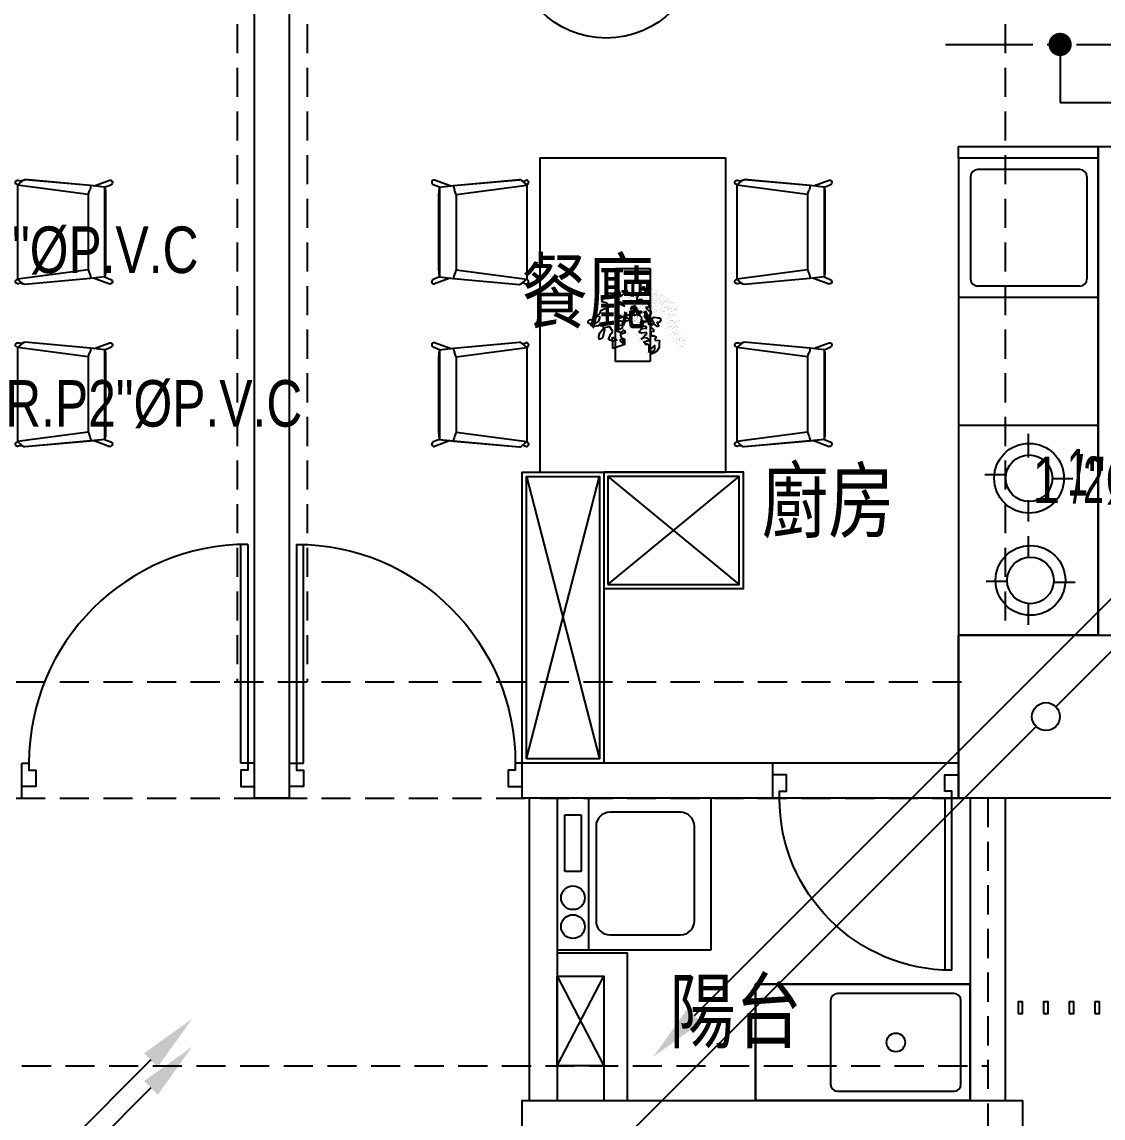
# Model space of a CAD drawing. Header units: millimetres. Extents: x 98197 to 106565, y 53890 to 60222.
# Drawn here: x 100224.7 to 100689.2, y 56218.1 to 56689 of the extents above; entities that cross this region are included whole.
import ezdxf

# ---------------------------------------------------------------- set-up
doc = ezdxf.new("R2010")
doc.units = ezdxf.units.MM
doc.header["$LTSCALE"] = 50
doc.header["$MEASUREMENT"] = 0
doc.linetypes.add('CENTER2', pattern=[1.125, 0.75, -0.125, 0.125, -0.125])
doc.linetypes.add('HIDDEN', pattern=[0.375, 0.25, -0.125])
doc.layers.get('0').update_dxf_attribs({"color": 8, "linetype": 'CONTINUOUS'})
for name, color, linetype in [('00', 7, 'HIDDEN'), ('35', 4, 'CENTER2'), ('36雨排水', 3, 'CONTINUOUS'), ('furniture', 55, 'CONTINUOUS')]:
    doc.layers.add(name, color=color, linetype=linetype)
doc.styles.add('CHINA', font='c2', dxfattribs={"bigfont": 'china'})
doc.styles.add('NOTHING', font='c2.shx', dxfattribs={"bigfont": 'china.shx'})

# ---------------------------------------------------------------- blocks, each defined once
blk = doc.blocks.new('1111111')
at = {"layer": '36雨排水', "linetype": 'Continuous'}
for p, q in [((4902.82, 3830.25), (4712.61, 3640.04)), ((4842.71, 3770.15), (4920.5, 3770.15)), ((4513.91, 3441.34), (4704.12, 3631.56))]:
    blk.add_line(p, q, dxfattribs=at)
at = {"layer": '36雨排水', "linetype": 'Continuous', "const_width": 5}
blk.add_lwpolyline([(4840.21, 3770.15, 1), (4845.21, 3770.15, 1)], format="xyb", close=True, dxfattribs=at)
at = {"layer": '36雨排水', "linetype": 'Continuous'}
blk.add_circle((4708.36, 3635.8), 6, dxfattribs=at)
for points in [[(4899.87, 3833.2), (4905.76, 3827.31), (4920.5, 3847.93)], [(4516.86, 3438.4), (4510.96, 3444.29), (4496.23, 3423.67)]]:
    blk.add_solid(points, dxfattribs=at)
at = {"layer": '36雨排水', "linetype": 'Continuous', "style": 'CHINA', "width": 0.8}
blk.add_text('R.P2"%%CP.V.C', height=20, dxfattribs=at).set_placement((4926.16, 3760.37))
blk = doc.blocks.new('6546786')
at = {"layer": '36雨排水', "color": 1, "linetype": 'Continuous'}
for p, q in [((95130.6, 56626.67), (94940.39, 56436.46)), ((95070.5, 56566.56), (95148.28, 56566.56)), ((94741.69, 56237.76), (94931.91, 56427.97))]:
    blk.add_line(p, q, dxfattribs=at)
at = {"layer": '36雨排水', "color": 1, "linetype": 'Continuous', "const_width": 5}
blk.add_lwpolyline([(95068, 56566.56, 1), (95073, 56566.56, 1)], format="xyb", close=True, dxfattribs=at)
at = {"layer": '36雨排水', "color": 1, "linetype": 'Continuous'}
blk.add_circle((94936.15, 56432.22), 6, dxfattribs=at)
for points in [[(95127.66, 56629.62), (95133.55, 56623.72), (95148.28, 56644.35)], [(94744.64, 56234.82), (94738.75, 56240.71), (94724.02, 56220.08)]]:
    blk.add_solid(points, dxfattribs=at)
at = {"layer": '36雨排水', "color": 1, "linetype": 'Continuous', "style": 'CHINA', "width": 0.8}
blk.add_text('A.P2"%%CP.V.C', height=20, dxfattribs=at).set_placement((95153.94, 56556.79))
blk = doc.blocks.new('535453')
at = {"layer": '36雨排水', "linetype": 'Continuous'}
for p, q in [((64954.58, 13976.81), (64764.37, 13786.59)), ((64894.48, 13916.7), (64972.26, 13916.7)), ((64565.68, 13587.9), (64755.89, 13778.11))]:
    blk.add_line(p, q, dxfattribs=at)
at = {"layer": '36雨排水', "color": 3, "linetype": 'Continuous'}
for p, q in [((64954.58, 13964.81), (64764.37, 13774.59)), ((64871.48, 13881.7), (64972.26, 13881.7)), ((64565.68, 13575.9), (64755.89, 13766.11))]:
    blk.add_line(p, q, dxfattribs=at)
at = {"layer": '36雨排水', "linetype": 'Continuous', "const_width": 5}
blk.add_lwpolyline([(64891.98, 13916.7, 1), (64896.98, 13916.7, 1)], format="xyb", close=True, dxfattribs=at)
at = {"layer": '36雨排水', "color": 3, "linetype": 'Continuous', "const_width": 5}
blk.add_lwpolyline([(64868.98, 13881.7, 1), (64873.98, 13881.7, 1)], format="xyb", close=True, dxfattribs=at)
at = {"layer": '36雨排水', "linetype": 'Continuous'}
blk.add_circle((64760.13, 13782.35), 6, dxfattribs=at)
at = {"layer": '36雨排水', "color": 3, "linetype": 'Continuous'}
blk.add_circle((64760.13, 13770.35), 6, dxfattribs=at)
at = {"layer": '36雨排水', "linetype": 'Continuous'}
for points in [[(64951.64, 13979.75), (64957.53, 13973.86), (64972.26, 13994.48)], [(64568.62, 13584.95), (64562.73, 13590.84), (64548, 13570.22)]]:
    blk.add_solid(points, dxfattribs=at)
at = {"layer": '36雨排水', "color": 3, "linetype": 'Continuous'}
for points in [[(64951.64, 13967.75), (64957.53, 13961.86), (64972.26, 13982.48)], [(64568.62, 13572.95), (64562.73, 13578.84), (64548, 13558.22)]]:
    blk.add_solid(points, dxfattribs=at)
at = {"layer": '36雨排水', "color": 1, "linetype": 'Continuous', "style": 'CHINA', "width": 0.8}
for s, p in [('(消防箱排水管)', (65101.72, 13906.2)), ('(消防撒水排水管)', (65101.72, 13871.2))]:
    blk.add_text(s, height=25, dxfattribs=at).set_placement(p)
at = {"layer": '36雨排水', "linetype": 'Continuous', "style": 'CHINA', "width": 0.8}
for p in [(64977.92, 13906.92), (64977.92, 13871.92)]:
    blk.add_text('R.P2"%%CP.V.C', height=20, dxfattribs=at).set_placement(p)
blk = doc.blocks.new('*U42', base_point=(556940.24, 45415.43))
for p, q in [((556890.24, 45422.93), (556890.24, 45407.93)), ((556990.24, 45422.93), (556990.24, 45407.93)), ((556893.24, 45313.93), (556893.24, 45407.93)), ((556893.24, 45407.93), (556896.24, 45407.93)), ((556896.24, 45407.93), (556896.24, 45313.93))]:
    blk.add_line(p, q)
for points in [[(556890.24, 45407.93), (556893.24, 45407.93), (556893.24, 45410.93), (556896.24, 45410.93), (556896.24, 45417.93), (556890.24, 45417.93)], [(556990.24, 45407.93), (556987.24, 45407.93), (556987.24, 45410.93), (556984.24, 45410.93), (556984.24, 45417.93), (556990.24, 45417.93)]]:
    blk.add_lwpolyline(points)
blk.add_arc((556893.24, 45407.93), 94, -90, 0)
blk = doc.blocks.new('*U43', base_point=(557135.24, 45415.43))
for p, q in [((557169.24, 45422.93), (557169.24, 45496.93)), ((557172.24, 45496.93), (557172.24, 45422.93)), ((557095.24, 45407.93), (557095.24, 45422.93)), ((557169.24, 45422.93), (557095.24, 45422.93)), ((557172.24, 45422.93), (557169.24, 45422.93)), ((557175.24, 45407.93), (557175.24, 45422.93)), ((557175.24, 45407.93), (557095.24, 45407.93))]:
    blk.add_line(p, q)
for points in [[(557095.24, 45422.93), (557098.24, 45422.93), (557098.24, 45419.93), (557101.24, 45419.93), (557101.24, 45412.93), (557095.24, 45412.93)], [(557175.24, 45422.93), (557172.24, 45422.93), (557172.24, 45419.93), (557169.24, 45419.93), (557169.24, 45412.93), (557175.24, 45412.93)]]:
    blk.add_lwpolyline(points)
blk.add_arc((557172.24, 45422.93), 74, 90, 180)
blk = doc.blocks.new('A$C7FF613AF')
at = {"layer": 'furniture'}
for p, q in [((5.33, 109.63), (-9.67, 109.63)), ((-9.67, 109.63), (-9.67, 69.63)), ((5.33, 69.63), (5.33, 109.63)), ((-12.31, 99.21), (-12.31, 99.21)), ((-12.29, 99.82), (-12.29, 99.82)), ((-10.52, 100.04), (-10.52, 100.04)), ((-10.49, 101.16), (-10.49, 101.16)), ((-10.38, 101.27), (-10.38, 101.27)), ((-10.1, 99.77), (-10.1, 99.77)), ((-9.74, 99.8), (-9.74, 99.8)), ((-9.49, 100.25), (-9.49, 100.25)), ((-8.53, 102.37), (-8.78, 100.31)), ((-8.78, 100.31), (-5.96, 100.49)), ((-8.65, 98.91), (-8.65, 98.91)), ((-7.4, 99.06), (-8.53, 102.37)), ((-7.41, 100.04), (-7.41, 100.04)), ((-6.9, 102.06), (-7.4, 99.06)), ((-7.29, 99.09), (-7.29, 99.09)), ((-7.04, 99.9), (-7.04, 99.9)), ((-6.99, 99.78), (-6.99, 99.78)), ((-5.96, 100.49), (-6.9, 102.06)), ((-6.77, 99.16), (-6.77, 99.16)), ((-5.95, 99.27), (-5.95, 99.27)), ((-4.6, 99.44), (-4.6, 99.44)), ((-4.44, 99.25), (-4.44, 99.25)), ((-4.42, 99.93), (-4.42, 99.93)), ((-4.3, 100.05), (-4.3, 100.05)), ((-4.25, 99.08), (-4.25, 99.08)), ((-4.07, 99.51), (-4.07, 99.51)), ((-3.87, 99.78), (-3.87, 99.78)), ((-3.26, 99.62), (-3.26, 99.62)), ((-2.6, 98.04), (-3.09, 99.32)), ((-3.09, 99.32), (-2.85, 98.68)), ((-3.07, 99), (-3.07, 99)), ((0.2, 99.5), (-1.26, 99.14)), ((-1.26, 99.14), (-1.26, 97.98)), ((0.5, 100.3), (0.2, 99.5)), ((2.63, 100.05), (0.5, 100.3)), ((1.72, 98.96), (2.63, 100.05)), ((3.12, 97.5), (1.72, 98.96)), ((3.79, 100.05), (3.3, 98.53)), ((5.56, 99.44), (3.79, 100.05)), ((5.74, 98.35), (5.56, 99.44)), ((6.59, 99.02), (5.74, 98.35)), ((8.42, 99.08), (6.59, 99.02)), ((8.6, 98.41), (8.42, 99.08)), ((-19.82, 94.85), (-19.82, 94.85)), ((-19.47, 94.86), (-19.47, 94.86)), ((-19.3, 94.92), (-19.3, 94.92)), ((-19.28, 94.69), (-19.28, 94.69)), ((-18.69, 94.91), (-18.69, 94.91)), ((-18.49, 95.03), (-18.49, 95.03)), ((-18.25, 95.01), (-18.25, 95.01)), ((-17.83, 94.74), (-17.83, 94.74)), ((-17.49, 95.83), (-17.49, 95.83)), ((-17.46, 96.65), (-17.46, 96.65)), ((-17.13, 95.2), (-17.13, 95.2)), ((-17.12, 96.28), (-17.12, 96.28)), ((-16.61, 95.27), (-16.61, 95.27)), ((-16.46, 95.74), (-16.46, 95.74)), ((-16.28, 95.57), (-16.28, 95.57)), ((-16.14, 96.87), (-16.14, 96.87)), ((-16.08, 94.94), (-16.08, 94.94)), ((-15.8, 95.38), (-15.8, 95.38)), ((-15.52, 97.25), (-15.52, 97.25)), ((-15.41, 94.78), (-15.41, 94.78)), ((-15.14, 95.02), (-15.14, 95.02)), ((-14.85, 97.86), (-14.85, 97.86)), ((-14.84, 98.09), (-14.84, 98.09)), ((-14.81, 98.79), (-14.81, 98.79)), ((-14.79, 95.93), (-14.79, 95.93)), ((-14.72, 94.75), (-14.72, 94.75)), ((-14.45, 97.53), (-14.45, 97.53)), ((-14.44, 95.56), (-14.44, 95.56)), ((-14.03, 98.2), (-14.03, 98.2)), ((-14, 96.29), (-14, 96.29)), ((-13.92, 95.63), (-13.92, 95.63)), ((-13.64, 98.78), (-13.64, 98.78)), ((-13.58, 96.85), (-13.58, 96.85)), ((-13.52, 94.93), (-13.52, 94.93)), ((-13.45, 96.62), (-13.45, 96.62)), ((-13.27, 96.45), (-13.27, 96.45)), ((-13.11, 95.73), (-13.11, 95.73)), ((-12.83, 97.53), (-12.83, 97.53)), ((-12.67, 98.38), (-12.67, 98.38)), ((-12.41, 97.26), (-12.41, 97.26)), ((-12.4, 95.65), (-12.4, 95.65)), ((-12.23, 97.89), (-12.23, 97.89)), ((-12.17, 95.96), (-12.17, 95.96)), ((-12.15, 98.45), (-12.15, 98.45)), ((-12.02, 95.02), (-12.02, 95.02)), ((-11.75, 95.91), (-11.75, 95.91)), ((-11.7, 98.8), (-11.7, 98.8)), ((-11.6, 94.76), (-11.6, 94.76)), ((-11.44, 98.41), (-11.44, 98.41)), ((-11.4, 94.74), (-11.4, 94.74)), ((-11.34, 98.56), (-11.34, 98.56)), ((-11.23, 95.98), (-11.23, 95.98)), ((-11.22, 94.57), (-11.22, 94.57)), ((-10.94, 98.88), (-10.94, 98.88)), ((-10.89, 96.29), (-10.89, 96.29)), ((-10.88, 96.95), (-10.88, 96.95)), ((-10.82, 95.02), (-10.82, 95.02)), ((-10.45, 97.5), (-10.45, 97.5)), ((-10.41, 96.09), (-10.41, 96.09)), ((-10.26, 97.33), (-10.26, 97.33)), ((-9.98, 98.74), (-9.98, 98.74)), ((-9.72, 97.53), (-9.72, 97.53)), ((-9.67, 97.88), (-9.67, 97.88)), ((-9.61, 95.95), (-9.61, 95.95)), ((-9.46, 98.8), (-9.46, 98.8)), ((-8.64, 94.76), (-9.43, 92.93)), ((-9.39, 96.53), (-9.39, 96.53)), ((-9.29, 97.27), (-9.29, 97.27)), ((-9.06, 96.27), (-9.06, 96.27)), ((-8.91, 95.03), (-8.91, 95.03)), ((-7.3, 94.69), (-8.64, 94.76)), ((-8.58, 98.8), (-8.58, 98.8)), ((-8.54, 96.34), (-8.54, 96.34)), ((-8.49, 94.76), (-8.49, 94.76)), ((-8.4, 95.62), (-8.4, 95.62)), ((-8.26, 96.98), (-8.26, 96.98)), ((-8.21, 95.45), (-8.21, 95.45)), ((-8.2, 95.06), (-8.2, 95.06)), ((-7.78, 96.3), (-7.78, 96.3)), ((-7.72, 96.44), (-7.72, 96.44)), ((-7.44, 98.37), (-7.44, 98.37)), ((-7.34, 94.65), (-7.34, 94.65)), ((-6.38, 94.88), (-7.3, 94.69)), ((-7.26, 98.21), (-7.26, 98.21)), ((-6.97, 97.97), (-6.97, 97.97)), ((-6.08, 96.28), (-6.5, 95.55)), ((-6.5, 95.55), (-6.38, 94.88)), ((-6.39, 97.41), (-6.39, 97.41)), ((-6.18, 97.27), (-6.18, 97.27)), ((-5.16, 96.4), (-6.08, 96.28)), ((-5.84, 96.69), (-5.84, 96.69)), ((-5.79, 95.04), (-5.79, 95.04)), ((-5.77, 98.9), (-5.77, 98.9)), ((-5.7, 96.97), (-5.7, 96.97)), ((-5.64, 95.05), (-5.64, 95.05)), ((-5.47, 98.81), (-5.47, 98.81)), ((-5.39, 96.5), (-5.39, 96.5)), ((-5.37, 94.77), (-5.37, 94.77)), ((-5.21, 96.33), (-5.21, 96.33)), ((-3.88, 96.09), (-5.16, 96.4)), ((-5.03, 96.8), (-5.03, 96.8)), ((-4.92, 94.22), (-4.92, 94.22)), ((-4.66, 96.3), (-4.66, 96.3)), ((-2.85, 98.68), (-4.43, 97.56)), ((-4.43, 97.56), (-3.82, 96.95)), ((-4.36, 98.01), (-4.36, 98.01)), ((-4.34, 95.53), (-4.34, 95.53)), ((-4.29, 96.08), (-4.29, 96.08)), ((-4.11, 94.33), (-4.11, 94.33)), ((-3.82, 96.95), (-3.88, 96.09)), ((-3.67, 96.98), (-3.67, 96.98)), ((-3.49, 97.55), (-3.49, 97.55)), ((-3.38, 98.29), (-3.38, 98.29)), ((-3.15, 97.04), (-3.15, 97.04)), ((-3.07, 97.28), (-3.07, 97.28)), ((-3, 97.07), (-3, 97.07)), ((-2.94, 95.14), (-2.94, 95.14)), ((-1.26, 97.98), (-2.6, 98.04)), ((-2.39, 97.37), (-2.39, 97.37)), ((-2.34, 97.15), (-2.34, 97.15)), ((-2.2, 97.21), (-2.2, 97.21)), ((-1.8, 97.99), (-1.8, 97.99)), ((-1.73, 96.07), (-1.73, 96.07)), ((-1.55, 96.31), (-1.55, 96.31)), ((-1.33, 96.41), (-1.33, 96.41)), ((-0.98, 97.33), (-0.98, 97.33)), ((-0.46, 97.4), (-0.46, 97.4)), ((-0.39, 97.1), (-0.39, 97.1)), ((1.27, 93.54), (3.07, 95.27)), ((5.02, 95.16), (1.27, 93.54)), ((3.07, 95.27), (4.9, 93.41)), ((3.3, 98.53), (3.12, 97.5)), ((3.71, 93.23), (5.02, 95.16)), ((7.75, 93.54), (9.09, 94.88)), ((8.12, 96.7), (8.6, 98.41)), ((8.79, 97.19), (8.12, 96.7)), ((10.68, 96.64), (8.79, 97.19)), ((9.09, 94.88), (11.22, 95.36)), ((11.22, 95.36), (10.68, 96.64)), ((-21.07, 92.1), (-21.07, 92.1)), ((-20.56, 92.5), (-20.56, 92.5)), ((-20.42, 92.11), (-20.42, 92.11)), ((-20.26, 92.2), (-20.26, 92.2)), ((-20.24, 91.94), (-20.24, 91.94)), ((-20.15, 89.63), (-20.15, 89.63)), ((-20.14, 92.23), (-20.14, 92.23)), ((-19.92, 91.99), (-19.92, 91.99)), ((-19.86, 90.06), (-19.86, 90.06)), ((-19.75, 90), (-19.75, 90)), ((-19.37, 91.14), (-19.37, 91.14)), ((-19.34, 89.74), (-19.34, 89.74)), ((-19.33, 89.73), (-19.33, 89.73)), ((-18.9, 92.38), (-18.9, 92.38)), ((-18.63, 92.98), (-18.63, 92.98)), ((-18.62, 91.27), (-18.62, 91.27)), ((-18.57, 91.05), (-18.57, 91.05)), ((-18.41, 93.9), (-18.41, 93.9)), ((-18.38, 92.45), (-18.38, 92.45)), ((-18.37, 90.23), (-18.37, 90.23)), ((-18.19, 90.06), (-18.19, 90.06)), ((-17.98, 89.91), (-17.98, 89.91)), ((-17.57, 92.56), (-17.57, 92.56)), ((-17.46, 89.98), (-17.46, 89.98)), ((-17.44, 92.51), (-17.44, 92.51)), ((-17.42, 93.9), (-17.42, 93.9)), ((-17.42, 92.99), (-17.42, 92.99)), ((-17.36, 91.98), (-17.36, 91.98)), ((-17.3, 90.05), (-17.3, 90.05)), ((-17.23, 92.82), (-17.23, 92.82)), ((-17.02, 92.24), (-17.02, 92.24)), ((-16.31, 93.78), (-16.31, 93.78)), ((-16.21, 92.74), (-16.21, 92.74)), ((-16.01, 93.01), (-16.01, 93.01)), ((-15.95, 91.09), (-15.95, 91.09)), ((-15.69, 92.81), (-15.69, 92.81)), ((-15.5, 91.27), (-15.5, 91.27)), ((-15.37, 91.11), (-15.37, 91.11)), ((-14.88, 92.91), (-14.88, 92.91)), ((-14.72, 94), (-14.72, 94)), ((-14.66, 92.07), (-14.66, 92.07)), ((-14.41, 93.86), (-14.41, 93.86)), ((-14.33, 92.51), (-14.33, 92.51)), ((-14.23, 93.69), (-14.23, 93.69)), ((-12.39, 91.28), (-12.39, 91.28)), ((-12.36, 91.99), (-12.36, 91.99)), ((-12.18, 93.27), (-12.18, 93.27)), ((-12.18, 91.82), (-12.18, 91.82)), ((-12.11, 94.04), (-12.11, 94.04)), ((-12.04, 92.11), (-12.04, 92.11)), ((-11.31, 91.02), (-11.31, 91.02)), ((-11.26, 90.8), (-11.26, 90.8)), ((-11.22, 92.52), (-11.22, 92.52)), ((-10.83, 93.45), (-10.83, 93.45)), ((-10.79, 92.25), (-10.79, 92.25)), ((-10.75, 93.1), (-10.75, 93.1)), ((-10.69, 91.17), (-10.69, 91.17)), ((-10.35, 93.77), (-10.35, 93.77)), ((-10.31, 93.51), (-10.31, 93.51)), ((-9.79, 91.65), (-10.1, 90.37)), ((-10.1, 90.37), (-9.12, 89.64)), ((-10.08, 93.79), (-10.08, 93.79)), ((-9.9, 90.98), (-9.9, 90.98)), ((-9.06, 91.53), (-9.79, 91.65)), ((-9.55, 94.02), (-9.55, 94.02)), ((-9.49, 93.62), (-9.49, 93.62)), ((-9.48, 92.1), (-9.48, 92.1)), ((-9.43, 92.93), (-7.54, 92.93)), ((-9.42, 90.17), (-9.42, 90.17)), ((-9.38, 91.05), (-9.38, 91.05)), ((-9.35, 92.86), (-9.35, 92.86)), ((-9.28, 91.28), (-9.28, 91.28)), ((-9.12, 89.64), (-9.25, 88.73)), ((-9.17, 92.69), (-9.17, 92.69)), ((-7.54, 92.93), (-9.06, 91.53)), ((-8.57, 91.15), (-8.57, 91.15)), ((-8.3, 91.9), (-8.3, 91.9)), ((-8.14, 93.13), (-8.14, 93.13)), ((-8.13, 93.8), (-8.13, 93.8)), ((-8.1, 92.53), (-8.1, 92.53)), ((-8.07, 91.2), (-8.07, 91.2)), ((-7.42, 89.76), (-7.78, 88.42)), ((-7.68, 92.26), (-7.68, 92.26)), ((-7.61, 93.87), (-7.61, 93.87)), ((-7.17, 88.91), (-7.42, 89.76)), ((-7.3, 90.98), (-7.3, 90.98)), ((-7.21, 91.33), (-7.21, 91.33)), ((-7.12, 90.82), (-7.12, 90.82)), ((-6.97, 93.79), (-6.97, 93.79)), ((-6.85, 94.12), (-6.85, 94.12)), ((-6.8, 93.98), (-6.8, 93.98)), ((-6.78, 92.19), (-6.78, 92.19)), ((-6.69, 91.4), (-6.69, 91.4)), ((-6.35, 93.74), (-6.35, 93.74)), ((-6.25, 90.02), (-6.25, 90.02)), ((-6.16, 93.57), (-6.16, 93.57)), ((-6.16, 91.29), (-6.16, 91.29)), ((-5.59, 91.53), (-6.02, 90.74)), ((-6.02, 90.74), (-2.54, 89.34)), ((-5.88, 91.51), (-5.88, 91.51)), ((-4.19, 90.49), (-5.59, 91.53)), ((-5.58, 93.12), (-5.58, 93.12)), ((-5.51, 91.19), (-5.51, 91.19)), ((-5.44, 94.15), (-5.44, 94.15)), ((-5.29, 92.77), (-5.29, 92.77)), ((-5.16, 89.46), (-4.19, 90.49)), ((-4.99, 92.53), (-4.99, 92.53)), ((-4.57, 92.26), (-4.57, 92.26)), ((-4.52, 91.69), (-4.52, 91.69)), ((-4.3, 91.86), (-4.3, 91.86)), ((-4.23, 94.15), (-4.23, 94.15)), ((-4.18, 90.03), (-4.18, 90.03)), ((-4.17, 92.23), (-4.17, 92.23)), ((-4.11, 91.69), (-4.11, 91.69)), ((-4.1, 90.3), (-4.1, 90.3)), ((-4, 91.75), (-4, 91.75)), ((-3.85, 93.8), (-3.85, 93.8)), ((-2.67, 90.62), (-3.76, 93.17)), ((-3.76, 93.17), (-1.02, 89.89)), ((-3.24, 90.9), (-3.24, 90.9)), ((-3.19, 91.86), (-3.19, 91.86)), ((-3.05, 91.3), (-3.05, 91.3)), ((-2.88, 93.22), (-2.88, 93.22)), ((-2.81, 91.29), (-2.81, 91.29)), ((-2.79, 91.89), (-1.75, 93.42)), ((-2.54, 89.34), (-2.79, 91.89)), ((-1.2, 92.2), (-2.67, 90.62)), ((-1.87, 92.54), (-1.87, 92.54)), ((-1.83, 92.04), (-1.83, 92.04)), ((-1.75, 93.42), (-1.2, 92.2)), ((-1.61, 92.21), (-1.61, 92.21)), ((-1.55, 90.29), (-1.55, 90.29)), ((-1.45, 92.27), (-1.45, 92.27)), ((-1.31, 92.11), (-1.31, 92.11)), ((-1.29, 92.74), (-1.29, 92.74)), ((-1.11, 92.57), (-1.11, 92.57)), ((-1.07, 90.03), (-1.07, 90.03)), ((-1.02, 89.89), (5.38, 87.57)), ((-0.91, 89.57), (-0.91, 89.57)), ((-0.64, 89.76), (-0.64, 89.76)), ((-0.5, 92.22), (-0.5, 92.22)), ((-0.39, 89.64), (-0.39, 89.64)), ((-0.24, 91.77), (-0.24, 91.77)), ((-0.2, 91.32), (-0.2, 91.32)), ((0.07, 91.3), (0.07, 91.3)), ((0.43, 89.75), (0.43, 89.75)), ((0.76, 90.86), (0.76, 90.86)), ((0.94, 90.69), (0.94, 90.69)), ((1.16, 90.38), (1.16, 90.38)), ((2.31, 90), (2.31, 90)), ((2.47, 89.77), (2.47, 89.77)), ((3.12, 90.1), (3.12, 90.1)), ((4.52, 91.41), (3.71, 93.23)), ((3.91, 89.46), (4.64, 90.19)), ((4.9, 93.41), (4.52, 91.41)), ((4.64, 90.19), (4.71, 86.66)), ((8.67, 92.44), (7.75, 93.54)), ((10.07, 92.26), (8.67, 92.44)), ((11.41, 91.77), (10.07, 92.26)), ((11.89, 90.49), (11.41, 91.77)), ((13.3, 89.22), (11.89, 90.49)), ((11.89, 88.73), (14.7, 89.7)), ((14.7, 89.7), (14.12, 87.48)), ((-22.06, 87.49), (-22.06, 87.49)), ((-21.92, 86.81), (-21.92, 86.81)), ((-21.63, 87.22), (-21.63, 87.22)), ((-21.25, 84.99), (-21.25, 84.99)), ((-21.14, 87.1), (-21.14, 87.1)), ((-21.11, 86.91), (-21.11, 86.91)), ((-21.08, 85.17), (-21.08, 85.17)), ((-20.12, 86.25), (-20.12, 86.25)), ((-19.75, 87.09), (-19.75, 87.09)), ((-19.73, 86.21), (-19.73, 86.21)), ((-19.33, 87.47), (-19.33, 87.47)), ((-19.23, 87.16), (-19.23, 87.16)), ((-19.15, 87.31), (-19.15, 87.31)), ((-18.94, 87.5), (-18.94, 87.5)), ((-18.52, 87.23), (-18.52, 87.23)), ((-18.5, 89.13), (-18.5, 89.13)), ((-18.44, 87.2), (-18.44, 87.2)), ((-18.42, 87.27), (-18.42, 87.27)), ((-18.28, 86.51), (-18.28, 86.51)), ((-18.13, 84.99), (-18.13, 84.99)), ((-17.81, 88.76), (-17.81, 88.76)), ((-17.49, 84.8), (-17.49, 84.8)), ((-17.32, 89.26), (-17.32, 89.26)), ((-17.24, 88.12), (-17.24, 88.12)), ((-17.17, 86.2), (-17.17, 86.2)), ((-17, 86.26), (-17, 86.26)), ((-13.91, 88.47), (-14.17, 87.31)), ((-14.17, 87.31), (-13.5, 86.38)), ((-12.98, 88.47), (-13.91, 88.47)), ((-13.85, 87.87), (-13.85, 87.87)), ((-12.93, 85.62), (-13.53, 85.02)), ((-13.53, 85.02), (-12.69, 84.55)), ((-13.5, 86.38), (-12.46, 86.66)), ((-13.27, 87.22), (-13.27, 87.22)), ((-13.2, 85.29), (-13.2, 85.29)), ((-13.03, 87.98), (-13.03, 87.98)), ((-11.27, 88.78), (-12.98, 88.47)), ((-12.46, 86.66), (-12.93, 85.62)), ((-12.92, 85.4), (-12.92, 85.4)), ((-12.71, 87.51), (-12.71, 87.51)), ((-12.69, 84.55), (-11.7, 85.48)), ((-12.29, 87.24), (-12.29, 87.24)), ((-12.26, 88.26), (-12.26, 88.26)), ((-12.11, 85.51), (-12.11, 85.51)), ((-11.92, 88.25), (-11.92, 88.25)), ((-11.85, 86.33), (-11.85, 86.33)), ((-11.7, 85.48), (-11.01, 86.07)), ((-11.67, 88.16), (-11.67, 88.16)), ((-11.58, 88.78), (-11.58, 88.78)), ((-10.46, 87.51), (-11.32, 86.11)), ((-11.32, 86.11), (-10.34, 85.32)), ((-9.63, 87.91), (-11.27, 88.78)), ((-11.27, 87.35), (-11.27, 87.35)), ((-11.15, 88.22), (-11.15, 88.22)), ((-11.08, 87.18), (-11.08, 87.18)), ((-11.01, 86.07), (-10.15, 85.78)), ((-10.77, 86.27), (-10.77, 86.27)), ((-10.74, 87.69), (-9.63, 87.91)), ((-9.63, 86.28), (-10.74, 87.69)), ((-10.63, 89.24), (-10.63, 89.24)), ((-10.56, 87.32), (-10.56, 87.32)), ((-9.67, 87.15), (-10.46, 87.51)), ((-10.34, 88.33), (-10.34, 88.33)), ((-10.34, 85.32), (-9.49, 85.2)), ((-10.21, 86.39), (-10.21, 86.39)), ((-10.15, 85.78), (-9.63, 86.28)), ((-9.49, 85.2), (-10.04, 84.16)), ((-8.21, 86.96), (-9.67, 87.15)), ((-9.49, 85.2), (-9.49, 85.2)), ((-9.49, 85.2), (-9.49, 85.2)), ((-9.36, 88.24), (-9.36, 88.24)), ((-9.26, 89.14), (-9.26, 89.14)), ((-9.25, 88.73), (-8.39, 87.94)), ((-8.98, 88.51), (-8.98, 88.51)), ((-8.47, 88.78), (-8.47, 88.78)), ((-8.46, 88.58), (-8.46, 88.58)), ((-8.39, 87.94), (-7.17, 88.91)), ((-8.26, 88.23), (-8.26, 88.23)), ((-7.78, 88.42), (-8.21, 86.96)), ((-5.59, 86.17), (-8.21, 86.96)), ((-8.21, 86.96), (-5.55, 86.33)), ((-8.06, 86.04), (-8.06, 86.04)), ((-8.01, 89.28), (-8.01, 89.28)), ((-7.88, 85.42), (-7.88, 85.42)), ((-7.78, 84.77), (-5.16, 84.95)), ((-7.66, 86.28), (-7.66, 86.28)), ((-7.65, 88.69), (-7.65, 88.69)), ((-7.54, 86.11), (-7.54, 86.11)), ((-6.73, 86.22), (-6.73, 86.22)), ((-6.59, 86.41), (-6.59, 86.41)), ((-6.49, 87.52), (-6.49, 87.52)), ((-6.29, 88.86), (-6.29, 88.86)), ((-6.21, 86.35), (-6.21, 86.35)), ((-6.17, 83.74), (-5.59, 86.17)), ((-5.16, 84.95), (-6.17, 83.74)), ((-6.06, 87.25), (-6.06, 87.25)), ((-6.03, 86.18), (-6.03, 86.18)), ((-5.96, 88.55), (-5.16, 89.46)), ((-5.83, 87.51), (-5.96, 88.55)), ((-5.55, 86.33), (-5.83, 87.51)), ((-5.77, 88.93), (-5.77, 88.93)), ((-5.68, 85.01), (-5.68, 85.01)), ((-5.45, 89.26), (-5.45, 89.26)), ((-5.39, 87.34), (-5.39, 87.34)), ((-5.37, 86.4), (-5.37, 86.4)), ((-5.35, 88.79), (-5.35, 88.79)), ((-5.33, 85.41), (-5.33, 85.41)), ((-5.26, 89.11), (-5.26, 89.11)), ((-5.16, 85.38), (-5.16, 85.38)), ((-5.07, 88.94), (-5.07, 88.94)), ((-4.96, 89.04), (-4.96, 89.04)), ((-4.85, 86.46), (-4.85, 86.46)), ((-4.55, 86.28), (-4.55, 86.28)), ((-4.2, 88.14), (-4.2, 88.14)), ((-4.04, 88.37), (-4.04, 88.37)), ((-4.04, 86.57), (-4.04, 86.57)), ((-3.98, 86.45), (-3.98, 86.45)), ((-3.6, 89.22), (-3.6, 89.22)), ((-3.37, 87.52), (-3.37, 87.52)), ((-3.21, 87.23), (-3.21, 87.23)), ((-3.08, 89.29), (-3.08, 89.29)), ((-3.02, 87.06), (-3.02, 87.06)), ((-2.95, 87.26), (-2.95, 87.26)), ((-2.69, 87.44), (-2.69, 87.44)), ((-2.68, 86.75), (-2.68, 86.75)), ((-2.27, 89.39), (-2.27, 89.39)), ((-2.24, 88.79), (-2.24, 88.79)), ((-2.16, 86.82), (-2.16, 86.82)), ((-2.15, 86.26), (-2.15, 86.26)), ((-1.57, 87.75), (3.91, 89.46)), ((1.54, 86.84), (-1.57, 87.75)), ((-1.48, 88.36), (-1.48, 88.36)), ((-1.43, 86.29), (-1.43, 86.29)), ((-1.42, 86.43), (-1.42, 86.43)), ((-1.34, 86.93), (-1.34, 86.93)), ((-1.19, 89.02), (-1.19, 89.02)), ((-1.16, 85.35), (-1.16, 85.35)), ((-0.26, 87.53), (-0.26, 87.53)), ((-0.2, 88.11), (-0.2, 88.11)), ((-0.13, 89.4), (-0.13, 89.4)), ((-0.07, 87.47), (-0.07, 87.47)), ((-0.02, 87.94), (-0.02, 87.94)), ((0.01, 87.11), (0.01, 87.11)), ((0.16, 87.26), (0.16, 87.26)), ((0.54, 87.17), (0.54, 87.17)), ((0.85, 87.14), (0.85, 87.14)), ((0.87, 88.8), (0.87, 88.8)), ((1.22, 88.46), (1.22, 88.46)), ((1.28, 86.53), (1.28, 86.53)), ((1.35, 87.28), (1.35, 87.28)), ((5.38, 87.57), (1.54, 86.84)), ((1.68, 86.29), (1.68, 86.29)), ((1.85, 86.23), (1.85, 86.23)), ((2.03, 86.06), (2.03, 86.06)), ((3.91, 85.14), (2.21, 85.44)), ((2.21, 85.44), (2.45, 83.92)), ((2.81, 88.98), (2.81, 88.98)), ((3.84, 88.49), (3.84, 88.49)), ((3.86, 88.02), (3.86, 88.02)), ((4.71, 86.66), (3.91, 85.14)), ((3.99, 88.8), (3.99, 88.8)), ((4.04, 87.64), (4.04, 87.64)), ((4.86, 87.11), (4.86, 87.11)), ((5.19, 87.55), (5.19, 87.55)), ((10.31, 84.1), (11.04, 85.62)), ((11.04, 85.62), (11.77, 86.05)), ((11.77, 86.05), (12.81, 85.02)), ((12.5, 87.08), (11.89, 88.73)), ((14.76, 85.5), (12.5, 87.08)), ((12.81, 85.02), (14.27, 84.77)), ((14.12, 87.48), (13.3, 89.22)), ((15, 87.94), (14.09, 88.18)), ((14.09, 88.18), (14.15, 86.78)), ((14.15, 86.78), (15.16, 86.11)), ((14.27, 84.77), (14.76, 85.5)), ((14.76, 85.5), (17.07, 86.17)), ((15.16, 86.11), (14.76, 85.5)), ((16.34, 87.63), (15, 87.94)), ((17.01, 87.02), (16.34, 87.63)), ((17.07, 86.17), (17.01, 87.02)), ((-22.77, 81.52), (-22.77, 81.52)), ((-22.16, 80.4), (-22.16, 80.4)), ((-21.96, 81.62), (-21.96, 81.62)), ((-21.62, 81.24), (-21.62, 81.24)), ((-21.52, 84.27), (-21.52, 84.27)), ((-21.06, 81.79), (-21.06, 81.79)), ((-21.02, 83.25), (-21.02, 83.25)), ((-21, 84.34), (-21, 84.34)), ((-20.95, 81.32), (-20.95, 81.32)), ((-20.83, 84.72), (-20.83, 84.72)), ((-20.6, 81.8), (-20.6, 81.8)), ((-20.44, 82.48), (-20.44, 82.48)), ((-20.29, 84.72), (-20.29, 84.72)), ((-20.19, 84.45), (-20.19, 84.45)), ((-20.19, 81), (-20.19, 81)), ((-20.1, 84.55), (-20.1, 84.55)), ((-20.08, 81.87), (-20.08, 81.87)), ((-20.02, 82.21), (-20.02, 82.21)), ((-19.67, 84.28), (-19.67, 84.28)), ((-19.6, 82.36), (-19.6, 82.36)), ((-19.31, 83.75), (-19.31, 83.75)), ((-19.26, 81.98), (-19.26, 81.98)), ((-19.23, 83.75), (-19.23, 83.75)), ((-18.83, 84.62), (-18.83, 84.62)), ((-18.5, 81.25), (-18.5, 81.25)), ((-18.32, 83.34), (-18.32, 83.34)), ((-18.31, 84.69), (-18.31, 84.69)), ((-18.25, 81.42), (-18.25, 81.42)), ((-17.71, 84.72), (-17.71, 84.72)), ((-17.11, 84.27), (-17.11, 84.27)), ((-16.19, 83.76), (-16.19, 83.76)), ((-11.38, 80.75), (-12.35, 80.21)), ((-12.35, 80.21), (-11.74, 79.48)), ((-10.04, 80.69), (-11.38, 80.75)), ((-10.89, 83.74), (-11.13, 82.58)), ((-11.13, 82.58), (-9.85, 82.4)), ((-10.04, 84.16), (-10.89, 83.74)), ((-10.89, 83.74), (-10.89, 83.74)), ((-9.85, 82.4), (-10.04, 80.69)), ((-9.85, 82.4), (-9.85, 82.4)), ((-9.83, 83.22), (-9.83, 83.22)), ((-9.31, 83.29), (-9.31, 83.29)), ((-9.11, 80.54), (-9.11, 80.54)), ((-8.91, 80.75), (-8.91, 80.75)), ((-8.5, 83.4), (-8.5, 83.4)), ((-8.39, 80.82), (-8.39, 80.82)), ((-8.21, 83.98), (-7.78, 84.77)), ((-7.6, 84.04), (-8.21, 83.98)), ((-8.03, 81.42), (-8.21, 82.21)), ((-8.21, 82.21), (-8.21, 82.21)), ((-8.21, 82.21), (-5.89, 81.91)), ((-8.12, 80.84), (-8.12, 80.84)), ((-7.42, 81.06), (-8.03, 81.42)), ((-7.98, 82.5), (-7.98, 82.5)), ((-7.94, 80.67), (-7.94, 80.67)), ((-7.76, 81.57), (-7.76, 81.57)), ((-6.38, 83.92), (-7.6, 84.04)), ((-7.57, 80.93), (-7.57, 80.93)), ((-7.56, 82.24), (-7.56, 82.24)), ((-6.29, 79.69), (-7.42, 81.06)), ((-7.17, 83.59), (-7.17, 83.59)), ((-7.14, 83.57), (-7.14, 83.57)), ((-6.98, 83.43), (-6.98, 83.43)), ((-6.85, 83.77), (-6.85, 83.77)), ((-6.62, 83.64), (-6.62, 83.64)), ((-6.53, 84.49), (-6.53, 84.49)), ((-6.47, 82.56), (-6.47, 82.56)), ((-6.41, 80.63), (-6.41, 80.63)), ((-5.65, 83.31), (-6.38, 83.92)), ((-6.22, 81.11), (-6.22, 81.11)), ((-6.11, 82.63), (-6.11, 82.63)), ((-6.04, 81.27), (-6.04, 81.27)), ((-5.89, 81.91), (-4.68, 82.4)), ((-5.8, 83.75), (-5.8, 83.75)), ((-5.7, 81.17), (-5.7, 81.17)), ((-4.68, 82.4), (-5.65, 83.31)), ((-5.26, 84.75), (-5.26, 84.75)), ((-5.26, 83.48), (-5.26, 83.48)), ((-5.2, 81.56), (-5.2, 81.56)), ((-5.12, 81.72), (-5.12, 81.72)), ((-4.93, 81.55), (-4.93, 81.55)), ((-4.88, 81.28), (-4.88, 81.28)), ((-4.87, 82.51), (-4.87, 82.51)), ((-4.45, 82.24), (-4.45, 82.24)), ((-4.06, 80.75), (-4.06, 80.75)), ((-3.79, 80.67), (-3.79, 80.67)), ((-3.52, 81.46), (-3.52, 81.46)), ((-0.62, 83.78), (-0.62, 83.78)), ((-0.42, 84.46), (-0.42, 84.46)), ((-0.31, 81.88), (-0.31, 81.88)), ((0.06, 83.62), (0.06, 83.62)), ((0.12, 81.69), (0.12, 81.69)), ((0.18, 81.28), (0.18, 81.28)), ((0.5, 81.99), (0.5, 81.99)), ((1.48, 83.31), (1.17, 81.97)), ((1.17, 81.97), (3.3, 81.3)), ((2.82, 82.21), (1.48, 83.31)), ((2.45, 83.92), (3.97, 83.25)), ((5.56, 83.19), (2.82, 82.21)), ((3.3, 81.3), (2.88, 80.02)), ((3.97, 83.25), (5.56, 83.19)), ((6.59, 80.21), (4.77, 78.81)), ((6.39, 76.73), (6.59, 80.21)), ((6.47, 82.64), (7.69, 84.65)), ((7.26, 81.55), (6.47, 82.64)), ((8.24, 79.17), (7.26, 81.55)), ((7.69, 84.65), (10.31, 84.1)), ((10.31, 84.1), (10.07, 83.25)), ((10.07, 83.25), (10.86, 79.78)), ((12.02, 81.97), (10.31, 84.1)), ((12.44, 80.39), (12.02, 81.97)), ((12.26, 79.17), (12.44, 80.39)), ((-24.63, 77.19), (-24.63, 77.19)), ((-24.54, 78.69), (-24.54, 78.69)), ((-24.15, 77.36), (-24.15, 77.36)), ((-24.14, 76.16), (-24.14, 76.16)), ((-23.92, 78.73), (-23.92, 78.73)), ((-23.73, 78.8), (-23.73, 78.8)), ((-23.62, 76.23), (-23.62, 76.23)), ((-23.45, 79.41), (-23.45, 79.41)), ((-23.39, 77.48), (-23.39, 77.48)), ((-23.32, 75.55), (-23.32, 75.55)), ((-23.11, 76.23), (-23.11, 76.23)), ((-22.97, 76.28), (-22.97, 76.28)), ((-22.75, 79.97), (-22.75, 79.97)), ((-22.37, 78.98), (-22.37, 78.98)), ((-22.33, 79.7), (-22.33, 79.7)), ((-22.2, 79.21), (-22.2, 79.21)), ((-22.1, 78.47), (-22.1, 78.47)), ((-22.01, 79.04), (-22.01, 79.04)), ((-21.94, 77.47), (-21.94, 77.47)), ((-21.85, 79.05), (-21.85, 79.05)), ((-21.52, 77.2), (-21.52, 77.2)), ((-21.14, 78.24), (-21.14, 78.24)), ((-21.03, 79.16), (-21.03, 79.16)), ((-20.89, 79.39), (-20.89, 79.39)), ((-20.83, 77.47), (-20.83, 77.47)), ((-20.81, 78.74), (-20.81, 78.74)), ((-19.68, 79.33), (-19.68, 79.33)), ((-19.48, 78.5), (-19.48, 78.5)), ((-19.15, 79.4), (-19.15, 79.4)), ((-18.14, 79.12), (-18.14, 79.12)), ((-11.68, 78.81), (-13.57, 78.74)), ((-13.57, 78.74), (-13.51, 77.34)), ((-13.51, 77.34), (-13.51, 75.73)), ((-13.51, 75.73), (-12.53, 74.18)), ((-11.74, 79.48), (-11.68, 78.81)), ((-11.62, 75.73), (-11.62, 76.73)), ((-11.62, 76.73), (-9.43, 74.54)), ((-11.62, 74.6), (-11.62, 75.73)), ((-9.73, 78.74), (-8.45, 79.66)), ((-8.7, 78.68), (-9.73, 78.74)), ((-9.21, 76.73), (-7.84, 77.34)), ((-9.21, 74.09), (-9.21, 76.73)), ((-8.9, 77.91), (-8.9, 77.91)), ((-6.87, 78.14), (-8.7, 78.68)), ((-8.45, 79.66), (-6.87, 80.02)), ((-8.35, 78.76), (-8.35, 78.76)), ((-7.99, 78.28), (-7.99, 78.28)), ((-7.84, 76.73), (-6.87, 78.14)), ((-7.84, 77.34), (-7.84, 76.73)), ((-7.84, 76.73), (-7.84, 76.73)), ((-7.69, 79.64), (-7.69, 79.64)), ((-7.47, 78.35), (-7.47, 78.35)), ((-7.18, 80), (-7.18, 80)), ((-7.07, 79.87), (-7.07, 79.87)), ((-6.87, 80.02), (-5.71, 79.35)), ((-6.76, 79.73), (-6.76, 79.73)), ((-6.65, 78.46), (-6.65, 78.46)), ((-6.34, 78.71), (-6.34, 78.71)), ((-5.71, 79.35), (-6.29, 79.69)), ((-6.08, 78.96), (-6.08, 78.96)), ((-5.89, 78.79), (-5.89, 78.79)), ((-5.29, 78.64), (-5.29, 78.64)), ((-5.24, 78.76), (-5.24, 78.76)), ((-5.02, 77.99), (-5.02, 77.99)), ((-4.77, 78.71), (-4.77, 78.71)), ((-4.06, 80.01), (-4.06, 80.01)), ((2.88, 80.02), (1.36, 79.29)), ((1.36, 79.29), (1.36, 76.73)), ((1.36, 76.73), (3.37, 78.68)), ((3.37, 78.68), (2.12, 79.66)), ((2.12, 79.66), (2.12, 76.73)), ((2.12, 76.73), (6.39, 75.23)), ((4.77, 78.81), (6.49, 78.47)), ((6.39, 75.23), (6.39, 76.73)), ((6.49, 78.47), (8.24, 79.17)), ((10.86, 79.78), (12.26, 79.17)), ((-21.97, 74.62), (-21.97, 74.62)), ((-12.53, 74.18), (-11.62, 73.51)), ((-10.34, 74.06), (-11.62, 74.6)), ((-11.62, 73.51), (-10.22, 72.9)), ((-10.22, 72.9), (-10.34, 74.06)), ((-9.43, 74.54), (-9, 73.63)), ((-9, 73.63), (-9.21, 74.09)), ((-9.67, 69.63), (5.33, 69.63))]:
    blk.add_line(p, q, dxfattribs=at)
blk = doc.blocks.new('A$C7B003574')
at = {"layer": 'furniture'}
for p, q in [((-223.33, 150.59), (-225.79, 157.36)), ((-224.9, 158.5), (-224.75, 158.5)), ((-222.82, 155.14), (-223.87, 157.84)), ((-187.31, 155.54), (-219.73, 155.54)), ((-184.26, 155.14), (-183.2, 157.84)), ((-183.75, 150.6), (-181.28, 157.36)), ((-182.17, 158.5), (-182.32, 158.5)), ((-222.8, 155.26), (-223.49, 149.1)), ((-222.8, 155.14), (-223.48, 149.11)), ((-184.27, 155.26), (-222.8, 155.26)), ((-222.8, 155.14), (-222.8, 155.26)), ((-184.27, 155.14), (-222.8, 155.14)), ((-184.27, 155.26), (-183.58, 149.11)), ((-184.27, 155.14), (-184.27, 155.26)), ((-184.27, 155.14), (-183.59, 149.11)), ((-223.49, 149.1), (-226.04, 120.82)), ((-223.48, 149.1), (-226.02, 120.82)), ((-219.72, 148.01), (-223.73, 117.67)), ((-219.72, 148.01), (-221.6, 148.8)), ((-187.35, 148.02), (-219.73, 148.02)), ((-187.35, 148.02), (-185.48, 148.8)), ((-187.35, 148.02), (-183.34, 117.67)), ((-183.59, 149.1), (-181.04, 120.82)), ((-183.58, 149.11), (-181.03, 120.83)), ((-225.81, 120.12), (-223.75, 117.67)), ((-225.8, 120.13), (-223.73, 117.67)), ((-225.45, 118.82), (-225.74, 118.09)), ((-181.27, 120.13), (-183.34, 117.67)), ((-181.26, 120.12), (-183.32, 117.67)), ((-181.62, 118.82), (-181.33, 118.09)), ((-224.07, 117.26), (-223.77, 117.69)), ((-183.32, 117.67), (-223.75, 117.67)), ((-183, 117.26), (-183.3, 117.69))]:
    blk.add_line(p, q, dxfattribs=at)
for centre, radius, start, end in [((-224.9, 157.58), 0.918, 90.0028, 194.0571), ((-224.75, 157.58), 0.918, 16.6581, 90.0028), ((-219.56, 136.75), 18.8, 90.6212, 99.926), ((-187.51, 136.75), 18.8, 80.0768, 89.3815), ((-182.32, 157.58), 0.918, 90, 163.3446), ((-182.17, 157.58), 0.918, 345.9457, 90), ((-223.34, 144.03), 5.08, 69.9514, 91.7486), ((-183.73, 144.03), 5.08, 88.2542, 110.0514), ((-225.09, 120.74), 0.956, 174.8545, 220.5619), ((-225.09, 120.74), 0.942, 174.8545, 220.5619), ((-224.84, 117.8), 0.947, 162.1265, 324.9056), ((-226.88, 119.12), 1.46, 348.2591, 41.1927), ((-182.23, 117.8), 0.947, 215.0972, 17.8763), ((-180.19, 119.12), 1.46, 138.8101, 191.7437), ((-181.98, 120.74), 0.942, 319.4409, 5.1483), ((-181.98, 120.74), 0.956, 319.4409, 5.1483)]:
    blk.add_arc(centre, radius, start, end, dxfattribs=at)
blk = doc.blocks.new('BOXC', base_point=(3877.978, 1738.882))
for p, q in [((3877.478, 1739.882), (3877.478, 1738.882)), ((3878.478, 1739.882), (3877.478, 1739.882)), ((3878.478, 1738.882), (3878.478, 1739.882)), ((3877.478, 1738.882), (3878.478, 1738.882))]:
    blk.add_line(p, q)
blk = doc.blocks.new('$$FUFA4')
for p, q in [((0, 66.19), (0, 0)), ((65.27, 66.19), (0, 66.19)), ((65.27, 0), (65.27, 66.19)), ((0, 52.66), (65.27, 52.66)), ((53.21, 49.52), (12.4, 49.52)), ((6.46, 43.58), (6.46, 13.19)), ((59.15, 13.19), (59.15, 43.58)), ((12.4, 7.25), (53.21, 7.25)), ((0, 0), (65.27, 0))]:
    blk.add_line(p, q)
for centre in [(10.03, 59.43), (22.44, 59.43)]:
    blk.add_circle(centre, 5.1)
for centre, start, end in [((12.4, 43.58), 90, 180), ((53.21, 43.58), 0, 90), ((12.4, 13.19), 180, 270), ((53.21, 13.19), 270, 0)]:
    blk.add_arc(centre, 5.94, start, end)
at = {"xscale": 6.968723676982174, "yscale": -24.39968830585457, "zscale": 6.968723676982174, "rotation": 90.00000000002778}
blk.add_blockref('BOXC', (33.65, 59.43), dxfattribs=at)

msp = doc.modelspace()

# ---------------------------------------------------------------- linework, layer by layer
for p, q in [((100324.654, 56355.566), (100324.654, 57040.566)), ((100324.654, 56355.566), (100324.654, 57040.566)), ((100339.654, 56355.566), (100339.654, 57040.566)), ((100339.654, 56355.566), (100339.654, 57040.566)), ((100687.154, 56425.566), (100687.154, 56635.566)), ((100687.154, 56635.566), (100762.154, 56635.566)), ((100687.154, 56630.566), (100627.154, 56630.566)), ((100627.154, 56630.566), (100627.154, 56425.566)), ((100687.154, 56630.566), (100687.154, 56425.566)), ((100679.279, 56625.566), (100635.279, 56625.566)), ((100632.279, 56622.566), (100632.279, 56578.566)), ((100682.279, 56622.569), (100682.279, 56578.566)), ((100679.279, 56575.566), (100635.279, 56575.566)), ((100687.154, 56570.566), (100627.154, 56570.566)), ((100687.154, 56515.566), (100627.154, 56515.566)), ((100657.154, 56501.893), (100657.154, 56512.022)), ((100638.452, 56494.566), (100647.616, 56494.566)), ((100667.088, 56492.878), (100676.252, 56492.878)), ((100657.154, 56474.401), (100657.154, 56483.565)), ((100657.154, 56459.207), (100657.154, 56468.131)), ((100639.044, 56448.745), (100648.209, 56448.745)), ((100668.076, 56448.262), (100677.24, 56448.262)), ((100657.154, 56430.027), (100657.154, 56438.95)), ((100687.154, 56425.566), (100627.154, 56425.566)), ((100547.154, 56370.566), (100439.654, 56370.566)), ((100339.654, 56355.566), (100324.654, 56355.566)), ((100324.654, 56355.566), (100339.654, 56355.566)), ((100547.154, 56355.566), (100439.654, 56355.566)), ((100442.654, 56355.566), (100442.654, 56225.566)), ((100454.654, 56355.566), (100454.654, 56225.566)), ((100736.154, 56355.566), (100627.154, 56355.566)), ((100632.154, 56355.566), (100632.154, 56225.566)), ((100647.154, 56355.566), (100647.154, 56225.566)), ((100454.654, 56240.566), (100474.654, 56279.066)), ((100454.654, 56279.066), (100474.654, 56240.566)), ((100539.922, 56275.566), (100539.922, 56225.566)), ((100632.154, 56275.566), (100539.922, 56275.566)), ((100625.154, 56271.566), (100575.154, 56271.566)), ((100632.154, 56225.566), (100632.154, 56275.566)), ((100572.154, 56268.566), (100572.154, 56232.566)), ((100628.154, 56232.566), (100628.154, 56268.566)), ((100575.154, 56229.566), (100625.154, 56229.566)), ((100539.922, 56225.566), (100632.154, 56225.566)), ((100632.154, 56225.566), (100539.922, 56225.566))]:
    msp.add_line(p, q)
at = {"extrusion": (0, 0, -1)}
msp.add_line((100627.154, 56429.566), (100627.154, 56370.566), dxfattribs=at)
for points in [[(100627.154, 56635.566), (100687.154, 56635.566), (100687.154, 56630.566), (100627.154, 56630.566)], [(100441.454, 56372.366), (100441.454, 56493.766), (100472.854, 56493.766), (100472.854, 56372.366)], [(100476.454, 56447.366), (100532.854, 56447.366), (100532.854, 56493.766), (100476.454, 56493.766)], [(100697.154, 56355.566), (100627.154, 56355.566), (100627.154, 56425.566), (100697.154, 56425.566)], [(100454.654, 56279.066), (100474.654, 56279.066), (100474.654, 56240.566), (100454.654, 56240.566)], [(100652.654, 56263.066), (100654.654, 56263.066), (100654.654, 56268.066), (100652.654, 56268.066)], [(100663.654, 56263.066), (100665.654, 56263.066), (100665.654, 56268.066), (100663.654, 56268.066)], [(100674.654, 56263.066), (100676.654, 56263.066), (100676.654, 56268.066), (100674.654, 56268.066)], [(100685.654, 56263.066), (100687.654, 56263.066), (100687.654, 56268.066), (100685.654, 56268.066)], [(100448.654, 56075.566), (100454.654, 56075.566), (100454.654, 56020.566), (100639.654, 56020.566), (100639.654, 56210.566), (100454.654, 56210.566), (100454.654, 56155.566), (100448.654, 56155.566), (100439.654, 56167.566), (100439.654, 56225.566), (100654.654, 56225.566), (100654.654, 56005.566), (100439.654, 56005.566), (100439.654, 56063.566)]]:
    msp.add_lwpolyline(points, close=True)
for points in [[(100447.154, 56495.566), (100527.154, 56495.566), (100527.154, 56630.566), (100447.154, 56630.566), (100447.154, 56495.566)], [(100439.654, 56370.566), (100439.654, 56495.566), (100474.654, 56495.566), (100474.654, 56370.566), (100439.654, 56370.566)], [(100441.454, 56493.766), (100472.854, 56372.366)], [(100441.454, 56372.366), (100472.854, 56493.766)], [(100474.654, 56445.566), (100534.654, 56445.566), (100534.654, 56495.566), (100474.654, 56495.566), (100474.654, 56445.566)], [(100476.454, 56493.766), (100532.854, 56447.366)], [(100476.454, 56447.366), (100532.854, 56493.766)], [(100454.654, 56289.066), (100484.654, 56289.066), (100484.654, 56225.566)], [(100454.654, 56279.066), (100474.654, 56279.066), (100474.654, 56225.566)]]:
    msp.add_lwpolyline(points)
at = {"linetype": 'Continuous'}
for points in [[(100627.154, 56630.566), (100627.154, 56425.566), (100687.154, 56425.566), (100687.154, 56630.566), (100627.154, 56630.566)], [(100632.154, 56225.566), (100539.922, 56225.566), (100539.922, 56275.566), (100632.154, 56275.566), (100632.154, 56225.566)]]:
    msp.add_lwpolyline(points, dxfattribs=at)
for centre, radius in [((100475.745, 56722.08, -4), 40), ((100657.405, 56492.97), 15), ((100657.405, 56492.97), 10), ((100657.998, 56449.079), 15), ((100657.998, 56449.079), 10), ((100600.154, 56250.566), 4)]:
    msp.add_circle(centre, radius)
for centre, start, end in [((100635.279, 56622.566), 90, 180), ((100679.279, 56622.566), 0.0578, 90), ((100635.279, 56578.566), 180, 270), ((100679.279, 56578.566), 270, 360), ((100575.154, 56268.566), 90, 180), ((100625.154, 56268.566), 0, 90), ((100575.154, 56232.566), 180, 270), ((100625.154, 56232.566), 270, 0)]:
    msp.add_arc(centre, 3, start, end)
at = {"layer": '00'}
for p, q in [((100317.154, 57025.566), (100317.154, 56405.566)), ((100347.154, 57025.566), (100347.154, 56405.566)), ((100647.154, 57025.566), (100647.154, 56425.566)), ((100034.654, 56405.566), (100629.654, 56405.566)), ((100034.654, 56355.566), (100629.654, 56355.566)), ((100639.654, 56355.566), (100639.654, 55670.566)), ((100037.154, 56240.566), (100639.654, 56240.566))]:
    msp.add_line(p, q, dxfattribs=at)
msp.add_lwpolyline([(100697.154, 56355.566), (100627.154, 56355.566), (100627.154, 56425.566), (100697.154, 56425.566)], close=True, dxfattribs=at)
at = {"layer": '35'}
msp.add_line((100621.466, 56679.363), (100720.002, 56679.363), dxfattribs=at)
at = {"layer": '35', "color": 1, "linetype": 'Continuous'}
for p, q in [((100670.734, 56679.363), (100670.734, 56654.363)), ((100670.734, 56654.363), (100695.734, 56654.363))]:
    msp.add_line(p, q, dxfattribs=at)
at = {"layer": '35', "color": 1, "linetype": 'Continuous', "const_width": 5}
msp.add_lwpolyline([(100670.734, 56681.863, 1), (100670.734, 56676.863, 1)], format="xyb", close=True, dxfattribs=at)

# ---------------------------------------------------------------- block references
at = {"xscale": -1}
for name, p, rotation in [('A$C7B003574', (100105.052, 56802.293), 269.9999999999999), ('A$C7B003574', (100414.167, 56802.293), 270), ('A$C7B003574', (100105.052, 56732.457), 269.9999999999999), ('A$C7B003574', (100414.167, 56732.457), 270), ('*U42', (100389.654, 56363.066), 180), ('*U43', (100587.154, 56363.066), 180)]:
    msp.add_blockref(name, p, dxfattribs=dict(at, rotation=rotation))
for name, p, rotation in [('A$C7B003574', (100559.257, 56802.293), 90.00000000000006), ('A$C7B003574', (100559.257, 56732.457), 90.00000000000006), ('*U42', (100274.654, 56363.066), 180), ('$$FUFA4', (100520.848, 56290.298), 89.99999999999999)]:
    msp.add_blockref(name, p, dxfattribs=dict(rotation=rotation))
msp.add_blockref('A$C7FF613AF', (100484.988, 56473.433), dxfattribs=at)
at = {"layer": '36雨排水'}
for name, p in [('6546786', (5020.09, 24.351)), ('6546786', (5771.921, 24.351)), ('535453', (35325.524, 42266.215))]:
    msp.add_blockref(name, p, dxfattribs=at)
at = {"layer": '36雨排水', "linetype": 'Continuous'}
for p in [(95291.291, 52754.768), (95956.291, 52754.768)]:
    msp.add_blockref('1111111', p, dxfattribs=at)

# ---------------------------------------------------------------- texts
at = {"style": 'NOTHING'}
for s, p in [('餐廳', (100439.295, 56557.171)), ('廚房', (100542.584, 56467.343)), ('陽台', (100502.756, 56248.022))]:
    msp.add_text(s, height=30, dxfattribs=at).set_placement(p)
at = {"layer": '36雨排水', "color": 3, "linetype": 'Continuous', "style": 'CHINA'}
for s, width, p in [('1  "%%C', 0.8, (100658.845, 56482.31)), ('1', 0.6, (100673.805, 56485.539)), ('/2', 0.6, (100676.185, 56482.31))]:
    msp.add_text(s, height=20, dxfattribs=dict(at, width=width)).set_placement(p)

doc.saveas('drawing.dxf')
